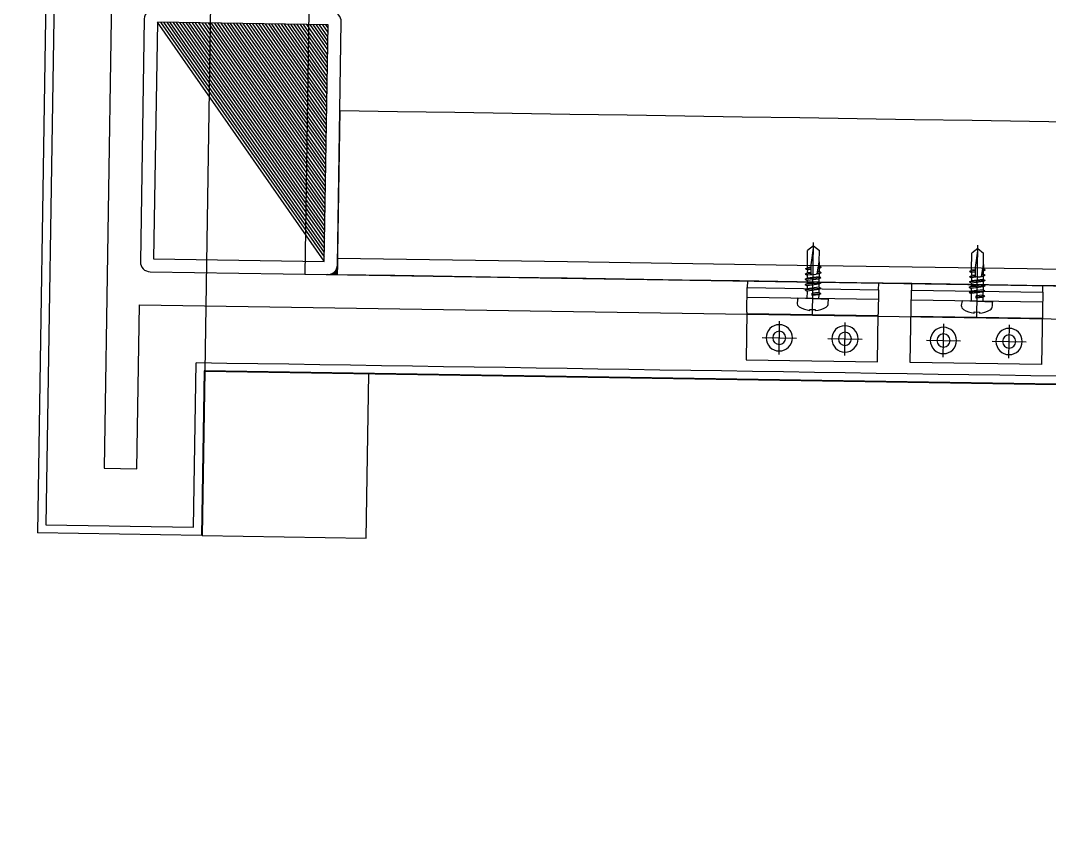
# Model space of a CAD drawing. Header units: inches. Extents: x 0 to 1813292486, y 0 to 3473589894.
# Drawn here: x 600590020.8 to 600590334.1, y 3473200306.4 to 3473200549.9 of the extents above; entities that cross this region are included whole.
import ezdxf

# ---------------------------------------------------------------- set-up
doc = ezdxf.new("R2010")
doc.units = ezdxf.units.IN
doc.header["$LTSCALE"] = 1000
doc.header["$MEASUREMENT"] = 0
for name, pattern in [('AX-MALL-WALL-P02-QT$0$CENTER', [2, 1.25, -0.25, 0.25, -0.25]), ('AX-MALL-WALL-P02-QT$0$DASHED', [0.75, 0.5, -0.25]), ('AX-MALL-WALL-P02-QT$0$HIDDEN', [0.375, 0.25, -0.125]), ('AX-MALL-WALL-P02-QT$0$HIDDENX2', [0.75, 0.5, -0.25])]:
    doc.linetypes.add(name, pattern=pattern)
for name, color, linetype in [('A-Anno-Note', 241, 'Continuous'), ('AX-MALL-P02-200$0$A-Anno-Note', 241, 'Continuous'), ('AX-MALL-WALL-P02$0$A-Anno-Note', 241, 'Continuous'), ('AX-MALL-WALL-P02-QT$0$A-Anno-Note', 241, 'Continuous'), ('AX-MALL-WALL-P02-QT$0$A-Detl-Fine', 152, 'Continuous'), ('AX-MALL-WALL-P02-QT$0$A-Detl-Patt', 8, 'Continuous'), ('AX-MALL-WALL-P02-QT$0$A-Detl-Thin', 131, 'Continuous'), ('AX-MALL-WALL-P02-QT$0$AP', 3, 'Continuous'), ('AX-MALL-WALL-P02-QT$0$C18', 4, 'AX-MALL-WALL-P02-QT$0$CENTER'), ('AX-MALL-WALL-P02-QT$0$DASH', 8, 'AX-MALL-WALL-P02-QT$0$DASHED'), ('AX-MALL-WALL-P02-QT$0$L18', 6, 'Continuous'), ('AX-MALL-WALL-P02-QT$0$PJ', 96, 'Continuous'), ('AX-MALL-WALL-P02-QT$0$STSF', 2, 'Continuous'), ('AX-MALL-WALL-P02-QT$0$tc', 4, 'Continuous'), ('AX-MALL-WALL-P02-QT$0$WZ', 2, 'Continuous'), ('AX-MALL-WALL-P02-QT$0$XX', 6, 'AX-MALL-WALL-P02-QT$0$HIDDEN'), ('AX-MALL-WALL-P02-QT$0$zx', 1, 'AX-MALL-WALL-P02-QT$0$CENTER'), ('AX-MALL-WALL-P02-QT$0$尺寸标注', 8, 'Continuous')]:
    doc.layers.add(name, color=color, linetype=linetype)

# ---------------------------------------------------------------- blocks, each defined once
blk = doc.blocks.new('AX-MALL-WALL-P02-QT$0$tj')
at = {"layer": 'AX-MALL-WALL-P02-QT$0$A-Detl-Patt'}
h = blk.add_hatch(dxfattribs=at)
h.set_pattern_fill('STEEL', color=256, scale=100, angle=50.4318)
h.set_pattern_definition([(75, (-14278.2, 156289.83), (-153.340725, 41.08752), []), (75, (-14317.88, 156358.57), (-153.340725, 41.08752), [])])
edge = h.paths.add_edge_path()
edge.add_line((88101.27, 47666.64), (87883.94, 47459.85))
edge.add_line((87883.94, 47459.85), (91571.55, 43584.64))
edge.add_arc((262949.39, 558937.71), 543101.41, 251.6057364, 260.0288667)
edge.add_arc((172180.85, -2862.15), 27100, 64.712866, 96.931605, ccw=False)
edge.add_arc((262948.97, 558936.32), 543099.97, 261.6155115, 271.7251478)
edge.add_line((279298.98, 16082.52), (279298.98, 16382.65))
edge.add_arc((262948.97, 558936.32), 542799.97, 261.6202036, 271.7261014, ccw=False)
edge.add_arc((172180.85, -2862.15), 27400, 64.806318, 96.838159)
edge.add_arc((262949.39, 558937.7), 542801.41, 251.6136389, 260.0241733, ccw=False)
edge.add_line((91737.26, 43845.69), (88101.27, 47666.64))
blk.add_lwpolyline([(88103.03, 47737.33), (87813.25, 47461.6), (91543.93, 43541.13, 0.036779), (168908.95, 23989.25, -0.141654), (183742.1, 21592.71, 0.044166), (279348.98, 16034), (279348.98, 16434.18, -0.044144), (183859.05, 21979.79, 0.140545), (168919.85, 24393.47, -0.036705), (91764.88, 43889.2), (88103.03, 47737.33)], format="xyb", dxfattribs=at)
blk.add_lwpolyline([(88101.27, 47666.64), (87883.94, 47459.85), (91571.55, 43584.64, 0.036769), (168910.3, 24039.78, -0.141514), (183756.74, 21641.09, 0.04414), (279298.98, 16082.52), (279298.98, 16382.65, -0.044124), (183844.46, 21931.4, 0.140683), (168918.46, 24342.94, -0.036714), (91737.26, 43845.69)], format="xyb", close=True, dxfattribs=at)
blk = doc.blocks.new('AX-MALL-WALL-P02-QT$0$jjzx2')
at = {"layer": 'AX-MALL-WALL-P02-QT$0$A-Detl-Fine'}
for points in [[(268221.99, -137278.38), (268218.13, -137528.35), (269418.23, -137547.03), (269422.12, -137297.06)], [(268251.99, -137278.84), (268248.59, -137498.82), (269388.7, -137516.57), (269392.12, -137296.6)]]:
    blk.add_lwpolyline(points, dxfattribs=at)
blk.add_lwpolyline([(268217.35, -137578.34), (268267.34, -137579.12), (268268.12, -137529.13), (268218.13, -137528.35)], close=True, dxfattribs=at)
blk = doc.blocks.new('AX-MALL-WALL-P02-QT$0$A$C0A3C523D')
at = {"ltscale": 10}
h = blk.add_hatch(color=1, dxfattribs=at)
h.dxf.hatch_style = 1
edge = h.paths.add_edge_path()
edge.add_line((0, -3), (0, 0))
edge.add_line((0, 0), (3, 0))
edge.add_arc((3, -3), 3, 90.0082, 180.0082)
at = {"color": 1, "ltscale": 10}
blk.add_lwpolyline([(0, -3), (0, 0), (3, 0, 0.414214), (0, -3, -1.000144)], format="xyb", dxfattribs=at)
blk = doc.blocks.new('AX-MALL-WALL-P02-QT$0$A$C65FC2876')
at = {"color": 6, "ltscale": 10, "xscale": -1, "rotation": 180.0164587668468}
blk.add_blockref('AX-MALL-WALL-P02-QT$0$A$C0A3C523D', (0, 0), dxfattribs=at)
blk = doc.blocks.new('*U198')
at = {"layer": 'AX-MALL-WALL-P02-QT$0$C18', "color": 1, "ltscale": 2}
blk.add_line((0, 5.14), (0, -17.03), dxfattribs=at)
at = {"layer": 'AX-MALL-WALL-P02-QT$0$L18', "color": 4}
for p, q in [((-1.79, -1.15), (-1.79, 0)), ((1.79, -2.25), (1.79, 0)), ((-2.4, -1.5), (-1.79, -1.15)), ((-2.4, -1.5), (0.23, -1.23)), ((-2.4, -1.5), (-1.79, -1.85)), ((-2.4, -3.1), (2.4, -2.6)), ((-2.4, -3.1), (-1.79, -2.75)), ((-2.4, -3.1), (-1.79, -3.45)), ((-1.79, -1.15), (0.23, -0.87)), ((-1.79, -1.85), (0.23, -1.57)), ((-1.79, -2.75), (-1.79, -1.85)), ((-1.79, -2.75), (1.79, -2.25)), ((-1.79, -3.45), (1.79, -2.95)), ((0.23, -0.87), (0.23, -1.57)), ((2.4, -2.6), (1.79, -2.25)), ((2.4, -2.6), (1.79, -2.95)), ((1.79, -3.85), (1.79, -2.95)), ((-2.4, -4.7), (2.4, -4.2)), ((-2.4, -4.7), (-1.79, -4.35)), ((-2.4, -4.7), (-1.79, -5.05)), ((-2.4, -6.3), (2.4, -5.8)), ((-2.4, -6.3), (-1.79, -5.95)), ((-1.79, -4.35), (-1.79, -3.45)), ((-1.79, -4.35), (1.79, -3.85)), ((-1.79, -5.05), (1.79, -4.55)), ((-1.79, -5.95), (-1.79, -5.05)), ((-1.79, -5.95), (1.79, -5.45)), ((-1.79, -6.65), (1.79, -6.15)), ((2.4, -4.2), (1.79, -3.85)), ((2.4, -4.2), (1.79, -4.55)), ((1.79, -5.45), (1.79, -4.55)), ((2.4, -5.8), (1.79, -5.45)), ((2.4, -5.8), (1.79, -6.15)), ((1.79, -7.05), (1.79, -6.15)), ((-2.4, -6.3), (-1.79, -6.65)), ((-2.4, -7.9), (-1.79, -7.55)), ((-2.4, -7.9), (-1.27, -7.78)), ((-2.4, -7.9), (-1.79, -8.25)), ((-2.4, -9.5), (-1.79, -9.15)), ((-1.79, -7.55), (-1.79, -6.65)), ((-1.79, -7.55), (-0.92, -7.43)), ((-1.79, -8.25), (-1.33, -8.19)), ((-1.79, -9.15), (-1.79, -8.25)), ((-1.79, -9.15), (-1.47, -9.1)), ((0.43, -7.24), (1.79, -7.05)), ((0.71, -7.58), (2.4, -7.4)), ((0.71, -7.9), (1.79, -7.75)), ((0.71, -8.8), (1.79, -8.65)), ((0.71, -9.18), (2.4, -9)), ((0.71, -9.5), (1.79, -9.35)), ((2.4, -7.4), (1.79, -7.05)), ((2.4, -7.4), (1.79, -7.75)), ((1.79, -8.65), (1.79, -7.75)), ((2.4, -9), (1.79, -8.65)), ((2.4, -9), (1.79, -9.35)), ((1.79, -9.35), (1.79, -14.6)), ((-2.4, -9.5), (-1.52, -9.41)), ((-2.4, -9.5), (-1.79, -9.85)), ((-1.79, -9.85), (-1.58, -9.82)), ((-1.79, -11.2), (-1.79, -9.85)), ((-1.79, -11.2), (-1.79, -14.6)), ((0, -16), (-1.79, -14.6)), ((0, -16), (1.79, -14.6))]:
    blk.add_line(p, q, dxfattribs=at)
blk.add_lwpolyline([(4.55, 0, 0.414214), (4.75, 0.2), (4.75, 1.39, 0.265403), (4.07, 2.59, 0.108659), (0.8, 3.66), (0.8, 3.32), (-0.8, 3.32), (-0.8, 3.66, 0.108659), (-4.07, 2.59, 0.265403), (-4.75, 1.39), (-4.75, 0.2, 0.414214), (-4.55, 0)], format="xyb", close=True, dxfattribs=at)
blk.add_lwpolyline([(0, -16), (0.71, -10.26), (0.71, -7.54, 0.417657), (0.41, -7.24, 0.083367), (-1.23, -7.53), (-1.79, -11.2)], format="xyb", dxfattribs=at)
blk = doc.blocks.new('AX-MALL-WALL-P02-QT$0$盘头自钻自攻钉ST4-8')
at = {"layer": 'AX-MALL-WALL-P02-QT$0$尺寸标注'}
blk.add_blockref('*U198', (0, 0), dxfattribs=at)
blk = doc.blocks.new('AX-MALL-WALL-P02-QT$0$A$C61293B14')
at = {"layer": 'AX-MALL-WALL-P02-QT$0$tc'}
for radius in [4, 2]:
    blk.add_circle((0, 0), radius, dxfattribs=at)
at = {"layer": 'AX-MALL-WALL-P02-QT$0$zx'}
for p, q in [((0, 5.04), (0, -5.04)), ((-5.2, 0), (5.2, 0))]:
    blk.add_line(p, q, dxfattribs=at)
blk = doc.blocks.new('AX-MALL-WALL-P02-QT$0$A$C41DD6A87')
at = {"layer": 'AX-MALL-WALL-P02-QT$0$tc'}
h = blk.add_hatch(dxfattribs=at)
h.set_pattern_fill('ANSI31', color=256, scale=0.5, angle=-90, style=0)
h.set_pattern_definition([(225, (28362.6861, -179426.7049), (-1.122532015, 1.122532015), [])])
h.paths.add_polyline_path([(40, 20), (0, 20), (0, 22), (40, 22)])
at = {"layer": 'AX-MALL-WALL-P02-QT$0$PJ'}
for points in [[(40, 20), (0, 20), (0, 22), (40, 22)], [(40, 20), (0, 20), (0, -2), (40, -2)]]:
    blk.add_lwpolyline(points, close=True, dxfattribs=at)
at = {"layer": 'AX-MALL-WALL-P02-QT$0$XX'}
for p, q in [((0, 17), (40, 17)), ((0, 12), (40, 12))]:
    blk.add_line(p, q, dxfattribs=at)
at = {"layer": 'AX-MALL-WALL-P02-QT$0$tc', "rotation": 180}
for p in [(10.01, 4.86), (30.01, 4.86)]:
    blk.add_blockref('AX-MALL-WALL-P02-QT$0$A$C61293B14', p, dxfattribs=at)
at = {"layer": 'AX-MALL-WALL-P02-QT$0$WZ', "extrusion": (1.11243e-34, 1.0178e-23, -1), "zscale": -1, "rotation": 180}
blk.add_blockref('AX-MALL-WALL-P02-QT$0$盘头自钻自攻钉ST4-8', (-20, 17), dxfattribs=at)
blk = doc.blocks.new('AX-MALL-WALL-P02-QT$0$A$C715D18B8')
at = {"layer": 'AX-MALL-WALL-P02-QT$0$tc'}
h = blk.add_hatch(dxfattribs=at)
h.set_pattern_fill('ANSI31', color=256, scale=0.5, angle=-180, style=0)
h.set_pattern_definition([(225, (28362.6861, -179426.7049), (-1.122532015, 1.122532015), [])])
h.paths.add_polyline_path([(40, 20), (0, 20), (0, 22), (40, 22)])
at = {"layer": 'AX-MALL-WALL-P02-QT$0$PJ'}
blk.add_line((0, 17), (40, 17), dxfattribs=at)
blk.add_lwpolyline([(40, 20), (0, 20), (0, 22), (40, 22)], close=True, dxfattribs=at)
blk.add_lwpolyline([(40, 12.5), (40, 20), (0, 20), (0, 12.5)], dxfattribs=at)
at = {"layer": 'AX-MALL-WALL-P02-QT$0$XX'}
blk.add_line((0, 12), (40, 12), dxfattribs=at)
blk.add_lwpolyline([(40, 12.5), (40, -2), (0, -2), (0, 12.5)], dxfattribs=at)
at = {"layer": 'AX-MALL-WALL-P02-QT$0$tc', "rotation": 180}
for p in [(10.01, 4.86), (30.01, 4.86)]:
    blk.add_blockref('AX-MALL-WALL-P02-QT$0$A$C61293B14', p, dxfattribs=at)
at = {"layer": 'AX-MALL-WALL-P02-QT$0$WZ', "extrusion": (1.11247e-34, 1.0178e-23, -1), "zscale": -1, "rotation": 180}
blk.add_blockref('AX-MALL-WALL-P02-QT$0$盘头自钻自攻钉ST4-8', (-20, 17), dxfattribs=at)
blk = doc.blocks.new('AX-MALL-WALL-P02-QT$0$A$C4D6066B9')
at = {"rotation": 180}
for name, p in [('AX-MALL-WALL-P02-QT$0$A$C715D18B8', (0, 22)), ('AX-MALL-WALL-P02-QT$0$A$C41DD6A87', (50, 22))]:
    blk.add_blockref(name, p, dxfattribs=at)
blk = doc.blocks.new('AX-MALL-WALL-P02-QT$0$1300C')
h = blk.add_hatch()
h.set_pattern_fill('ANSI32', color=6, angle=71.9287)
h.set_pattern_definition([(298.66896237, (-16030846.2815, -4404098.5073), (4.1786469146, 2.284801132), []), (298.66896237, (-16030846.9128, -4404100.662), (4.1786469146, 2.284801132), [])])
edge = h.paths.add_edge_path()
edge.add_line((-27.32, -210.79), (24.5, -225.97))
edge.add_arc((25.34, -223.09), 3, 253.669, 343.669)
edge.add_line((28.22, -223.93), (49.03, -152.92))
edge.add_arc((46.15, -152.08), 3, 343.669, 433.669)
edge.add_line((46.99, -149.2), (-4.83, -134.01))
edge.add_arc((-5.67, -136.89), 3, 73.669, 163.669)
edge.add_line((-8.55, -136.05), (-29.36, -207.06))
edge.add_arc((-26.48, -207.91), 3, 163.669, 253.669)
h.paths.add_polyline_path([(24.66, -221.85), (-25.24, -207.23), (-5, -138.13), (44.91, -152.75)])
at = {"layer": 'AX-MALL-WALL-P02-QT$0$AP'}
for p, q in [((0, 0), (-81.54, -278.27)), ((2.4, -0.7), (-78.44, -276.57)), ((19.19, -5.63), (-56.72, -264.7)), ((-47.13, -267.51), (-33.08, -219.59)), ((-33.08, -219.59), (1157.3, -567.56)), ((-35.25, -289.22), (-21.19, -241.24)), ((-56.72, -264.7), (-47.13, -267.51)), ((-33.56, -292.32), (-81.54, -278.27)), ((-78.44, -276.57), (-35.25, -289.22))]:
    blk.add_line(p, q, dxfattribs=at)
blk.add_lwpolyline([(1118.46, -629.21), (1132.5, -581.15), (-19.47, -244.26), (-33.56, -292.32)], dxfattribs=at)
blk.add_arc((-2315977.89, -7923840.43), 8255124.44, 73.698735431, 73.707100421, dxfattribs=at)
at = {"layer": 'AX-MALL-WALL-P02-QT$0$DASH', "color": 8, "linetype": 'AX-MALL-WALL-P02-QT$0$HIDDENX2', "ltscale": 20}
blk.add_lwpolyline([(1104.01, -536.33, 0.000025), (28.78, -222.01, 0.000088)], format="xyb", dxfattribs=at)
at = {"layer": 'AX-MALL-WALL-P02-QT$0$STSF'}
blk.add_line((41.44, -178.83), (27.38, -226.81), dxfattribs=at)
blk.add_lwpolyline([(-27.32, -210.79), (24.5, -225.97, 0.414214), (28.22, -223.93), (49.03, -152.92, 0.414214), (46.99, -149.2), (-4.83, -134.01, 0.414214), (-8.55, -136.05), (-29.36, -207.06, 0.414214)], format="xyb", close=True, dxfattribs=at)
blk.add_lwpolyline([(-25.24, -207.23), (24.66, -221.85), (44.91, -152.75), (-5, -138.13)], close=True, dxfattribs=at)
for points in [[(41.44, -178.83, -0.000025), (1116.67, -493.15)], [(1102.6, -541.13, 0.000025), (27.38, -226.81, 0.000088)]]:
    blk.add_lwpolyline(points, format="xyb", dxfattribs=at)
at = {"color": 6, "ltscale": 10, "xscale": -1, "rotation": 343.6785518761818}
blk.add_blockref('AX-MALL-WALL-P02-QT$0$A$C65FC2876', (27.38, -226.81), dxfattribs=at)
at = {"layer": 'AX-MALL-WALL-P02-QT$0$tc', "xscale": -1, "rotation": 163.6785518761817}
blk.add_blockref('AX-MALL-WALL-P02-QT$0$A$C4D6066B9', (185.66, -273.07), dxfattribs=at)
blk = doc.blocks.new('AX-MALL-WALL-P02-QT$0$mqst2')
at = {"color": 6, "rotation": 15.40864670323041}
blk.add_blockref('AX-MALL-WALL-P02-QT$0$1300C', (376440.56, -46590.15), dxfattribs=at)
blk = doc.blocks.new('AX-MALL-WALL-P02-QT')
at = {"layer": 'AX-MALL-WALL-P02-QT$0$A-Anno-Note'}
for name, p, rotation in [('AX-MALL-WALL-P02-QT$0$mqst2', (600052179.27, 3473232742.4), 339.5681613092181), ('AX-MALL-WALL-P02-QT$0$jjzx2', (600185298.43, 3473279938.05), 339.5681613092246)]:
    blk.add_blockref(name, p, dxfattribs=dict(at, rotation=rotation))
at = {"layer": 'AX-MALL-WALL-P02-QT$0$A-Detl-Thin', "rotation": 339.5681613091762}
blk.add_blockref('AX-MALL-WALL-P02-QT$0$tj', (600144118.7, 3473128496.29), dxfattribs=at)
blk = doc.blocks.new('AX-MALL-WALL-P02')
at = {"layer": 'AX-MALL-WALL-P02$0$A-Anno-Note'}
blk.add_blockref('AX-MALL-WALL-P02-QT', (0, 0), dxfattribs=at)
blk = doc.blocks.new('AX-MALL-P02-200')
at = {"layer": 'AX-MALL-P02-200$0$A-Anno-Note'}
blk.add_blockref('AX-MALL-WALL-P02', (0, 0), dxfattribs=at)

msp = doc.modelspace()

# ---------------------------------------------------------------- block references
at = {"layer": 'A-Anno-Note', "rotation": 20.43183869077545}
msp.add_blockref('AX-MALL-P02-200', (1250392458.53, 9048125.68), dxfattribs=at)

doc.saveas('drawing.dxf')
